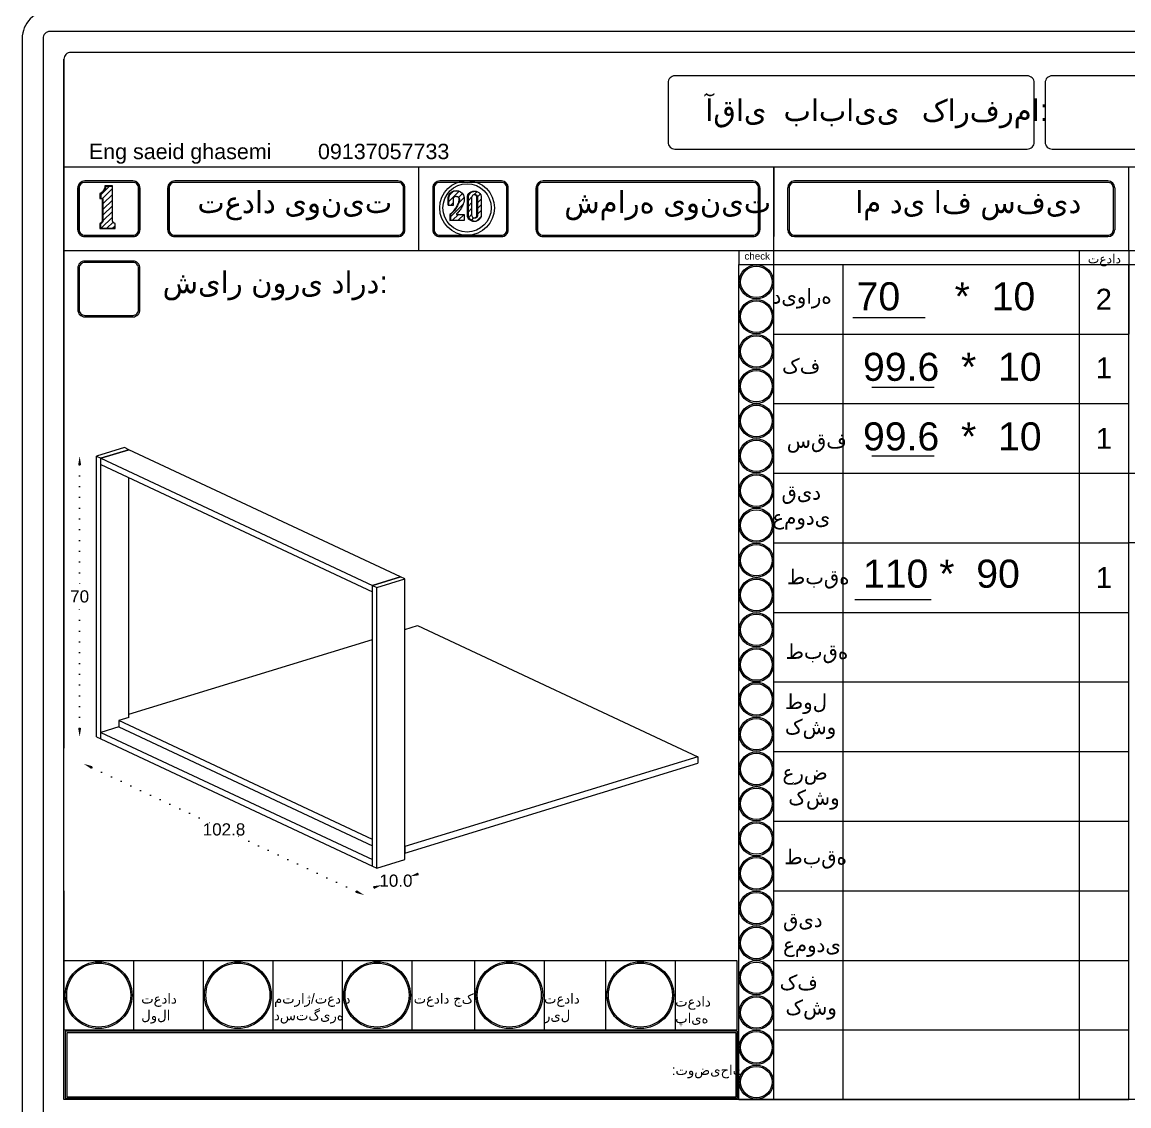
# Model space of a CAD drawing. Header units: inches. Extents: x 9 to 4094, y 4 to 1401.
# Drawn here: x 2599.6 to 2917.7, y 928.4 to 1239.8 of the extents above; entities that cross this region are included whole.
import ezdxf

# ---------------------------------------------------------------- set-up
doc = ezdxf.new("R2010")
doc.units = ezdxf.units.IN
doc.header["$MEASUREMENT"] = 0
doc.linetypes.add('ACAD_ISO07W100', pattern=[3, 0, -3])
doc.styles.get("Standard").update_dxf_attribs({"font": 'arial.ttf'})
doc.dimstyles.get("Standard").update_dxf_attribs({"dimtxt": 3.5, "dimasz": 2.5, "dimexe": 0.18, "dimexo": 0.0625, "dimgap": 0.09, "dimtad": 0, "dimtih": 1, "dimtoh": 1, "dimdec": 1, "dimzin": 0, "dimdsep": 46, "dimtxsty": 'Standard', "dimcen": 0.09, "dimse1": 1, "dimse2": 1, "dimadec": 0, "dimazin": 0, "dimtfac": 1, "dimtdec": 1, "dimtix": 1, "dimtofl": 0, "dimtmove": 0, "dimatfit": 3, "dimfxl": 1, "dimtolj": 1, "dimtzin": 0, "dimarcsym": 0})

# ---------------------------------------------------------------- blocks, each defined once
blk = doc.blocks.new('*D60')
at = {"color": 0, "linetype": 'ACAD_ISO07W100', "lineweight": -2, "transparency": 16777216}
for p, q in [((2616.17, 1112.59), (2616.17, 1076.64)), ((2616.17, 1036.94), (2616.17, 1072.89))]:
    blk.add_line(p, q, dxfattribs=at)
at = {"color": 0, "transparency": 16777216}
for points in [[(2615.75, 1112.59), (2616.58, 1112.59), (2616.17, 1115.09)], [(2615.75, 1036.94), (2616.58, 1036.94), (2616.17, 1034.44)]]:
    blk.add_solid(points, dxfattribs=at)
at = {"layer": 'Defpoints', "color": 0, "transparency": 16777216}
for p in [(2616.17, 1115.09), (2621.04, 1115.09), (2621.04, 1034.44)]:
    blk.add_point(p, dxfattribs=at)
at = {"color": 0, "lineweight": 20, "transparency": 16777216, "insert": (2616.17, 1074.77), "char_height": 3.5, "attachment_point": 5}
blk.add_mtext('\\A1;70', dxfattribs=at)
blk = doc.blocks.new('*D61')
at = {"color": 0, "linetype": 'ACAD_ISO07W100', "lineweight": -2, "transparency": 16777216}
for p, q in [((2619.66, 1025.6), (2653.64, 1009.68)), ((2695.64, 990), (2661.65, 1005.92))]:
    blk.add_line(p, q, dxfattribs=at)
at = {"color": 0, "transparency": 16777216}
for points in [[(2619.84, 1025.98), (2619.48, 1025.22), (2617.39, 1026.66)], [(2695.81, 990.37), (2695.46, 989.62), (2697.9, 988.94)]]:
    blk.add_solid(points, dxfattribs=at)
at = {"layer": 'Defpoints', "color": 0, "transparency": 16777216}
for p in [(2621.04, 1034.44), (2701.55, 996.72), (2697.9, 988.94)]:
    blk.add_point(p, dxfattribs=at)
at = {"color": 0, "lineweight": 20, "transparency": 16777216, "insert": (2657.65, 1007.8), "char_height": 3.5, "attachment_point": 5}
blk.add_mtext('\\A1;102.8', dxfattribs=at)
blk = doc.blocks.new('*D62')
at = {"color": 0, "linetype": 'ACAD_ISO07W100', "lineweight": -2, "transparency": 16777216}
for p, q in [((2713.47, 995.03), (2715.86, 995.76)), ((2700.66, 991.1), (2698.27, 990.37))]:
    blk.add_line(p, q, dxfattribs=at)
at = {"color": 0, "transparency": 16777216}
for points in [[(2713.35, 995.43), (2713.59, 994.63), (2711.08, 994.3)], [(2700.53, 991.5), (2700.78, 990.7), (2703.05, 991.83)]]:
    blk.add_solid(points, dxfattribs=at)
at = {"layer": 'Defpoints', "color": 0, "transparency": 16777216}
for p in [(2709.58, 999.18), (2701.55, 996.72), (2703.05, 991.83)]:
    blk.add_point(p, dxfattribs=at)
at = {"color": 0, "lineweight": 20, "transparency": 16777216, "insert": (2707.06, 993.07), "char_height": 3.5, "attachment_point": 5}
blk.add_mtext('\\A1;10.0', dxfattribs=at)

msp = doc.modelspace()

# ---------------------------------------------------------------- hatches: boundary and pattern name
at = {"lineweight": 20}
h = msp.add_hatch(dxfattribs=at)
h.set_pattern_fill('ANSI31', color=256, scale=9.218651)
h.set_pattern_definition([(45, (1876.3787, 1731.7842), (-0.8148213, 0.8148213), [])])
h.paths.add_polyline_path([(2626.15, 1182.03), (2626.05, 1182.08), (2625.97, 1182.13), (2625.89, 1182.19), (2625.82, 1182.26), (2625.76, 1182.34), (2625.71, 1182.43), (2625.67, 1182.52), (2625.64, 1182.62), (2625.62, 1182.72), (2625.62, 1182.82), (2625.62, 1192.74), (2623.75, 1192.74), (2623.73, 1192.51), (2623.68, 1192.28), (2623.61, 1192.06), (2623.53, 1191.84), (2623.42, 1191.63), (2623.3, 1191.43), (2623.16, 1191.25), (2623, 1191.07), (2622.83, 1190.91), (2622.65, 1190.76), (2622.46, 1190.64), (2622.25, 1190.52), (2622.25, 1189.12), (2622.66, 1189.12), (2622.97, 1189.1), (2622.97, 1182.86), (2622.95, 1182.76), (2622.93, 1182.66), (2622.9, 1182.57), (2622.85, 1182.48), (2622.8, 1182.4), (2622.74, 1182.33), (2622.68, 1182.26), (2622.6, 1182.19), (2622.52, 1182.14), (2622.44, 1182.09), (2622.35, 1182.06), (2622.25, 1182.03), (2622.25, 1180.6), (2626.34, 1180.6), (2626.34, 1181.98), (2626.24, 1182)])
h = msp.add_hatch(dxfattribs=at)
h.set_pattern_fill('ANSI31', color=256, scale=9.218651)
h.set_pattern_definition([(45, (2050.6461, 1758.4818), (-0.8148213, 0.8148213), [])])
h.paths.add_polyline_path([(2726.64, 1184.52), (2724.49, 1184.52), (2724.49, 1184.77), (2724.71, 1184.98), (2724.92, 1185.2), (2725.12, 1185.42), (2725.31, 1185.66), (2725.5, 1185.9), (2725.67, 1186.15), (2725.83, 1186.41), (2725.98, 1186.67), (2726.12, 1186.94), (2726.25, 1187.22), (2726.37, 1187.5), (2726.41, 1187.61), (2726.47, 1187.78), (2726.53, 1187.96), (2726.58, 1188.14), (2726.62, 1188.32), (2726.64, 1188.51), (2726.66, 1188.7), (2726.67, 1188.88), (2726.67, 1189.07), (2726.66, 1189.26), (2726.64, 1189.45), (2726.46, 1190.08), (2726.11, 1190.64), (2725.61, 1191.07), (2725.07, 1191.32), (2724.51, 1191.4), (2723.86, 1191.31), (2723.27, 1191.04), (2722.77, 1190.61), (2722.42, 1190.05), (2722.24, 1189.42), (2722.25, 1188.77), (2722.25, 1187.27), (2723.6, 1187.27), (2723.6, 1189.24), (2723.72, 1189.48), (2723.9, 1189.65), (2724.12, 1189.76), (2724.36, 1189.8), (2724.51, 1189.77), (2724.6, 1189.76), (2724.6, 1189.76), (2724.74, 1189.74), (2724.96, 1189.63), (2725.13, 1189.46), (2725.25, 1189.25), (2725.29, 1189.01), (2725.29, 1188.86), (2725.28, 1188.7), (2725.27, 1188.55), (2725.25, 1188.4), (2725.22, 1188.25), (2725.18, 1188.1), (2725.14, 1187.96), (2725.09, 1187.81), (2725.03, 1187.67), (2724.96, 1187.53), (2724.89, 1187.37), (2724.75, 1187.08), (2724.59, 1186.8), (2724.42, 1186.52), (2724.24, 1186.24), (2724.05, 1185.98), (2723.85, 1185.72), (2723.65, 1185.47), (2723.43, 1185.22), (2723.2, 1184.99), (2722.97, 1184.76), (2722.72, 1184.54), (2722.72, 1182.88), (2726.64, 1182.88)])
h = msp.add_hatch(dxfattribs=at)
h.set_pattern_fill('ANSI31', color=256, scale=9.393641)
h.set_pattern_definition([(45, (2036.3645, 1769.0988), (-0.8302884, 0.8302884), [])])
h.paths.add_polyline_path([(2727.89, 1189.72), (2727.89, 1183.93), (2728.07, 1183.55), (2728.33, 1183.22), (2728.66, 1182.94), (2729.03, 1182.74), (2729.43, 1182.61), (2729.85, 1182.57), (2730.08, 1182.59), (2730.42, 1182.7), (2730.79, 1182.9), (2731.11, 1183.18), (2731.38, 1183.52), (2731.57, 1183.9), (2731.57, 1189.75), (2731.41, 1190.17), (2731.16, 1190.55), (2730.84, 1190.86), (2730.46, 1191.1), (2730.08, 1191.23), (2729.85, 1191.25), (2729.41, 1191.21), (2728.99, 1191.06), (2728.61, 1190.83), (2728.29, 1190.52), (2728.04, 1190.14)])
h.paths.add_polyline_path([(2730.34, 1183.96), (2729.7, 1183.47), (2728.89, 1183.8), (2728.82, 1184.33), (2728.82, 1189.83), (2729.47, 1190.33), (2729.77, 1190.21), (2730.11, 1190.17), (2730.34, 1189.6)], flags=16)

# ---------------------------------------------------------------- linework, layer by layer
for p, q in [((2611.64, 930.19), (2611.64, 1229.15)), ((3019.64, 1198.19), (2611.64, 1198.19)), ((2611.64, 1019.2), (2611.64, 1198.19)), ((2713.64, 1174.19), (2713.64, 1198.19)), ((2815.64, 1174.19), (2815.64, 1198.19)), ((2815.64, 1198.19), (2815.64, 1178.19)), ((2917.64, 1174.19), (2917.64, 1198.19)), ((2631.49, 1194.19), (2617.64, 1194.19)), ((2707.64, 1194.19), (2643.49, 1194.19)), ((2737.35, 1194.19), (2719.64, 1194.19)), ((2809.64, 1194.19), (2749.35, 1194.19)), ((2911.64, 1194.19), (2821.64, 1194.19)), ((2615.64, 1180.19), (2615.64, 1192.19)), ((2622.25, 1190.52), (2622.25, 1189.12)), ((2633.49, 1192.19), (2633.49, 1180.19)), ((2641.49, 1180.19), (2641.49, 1192.19)), ((2709.64, 1180.19), (2709.64, 1192.19)), ((2717.64, 1192.19), (2717.64, 1180.19)), ((2739.35, 1180.19), (2739.35, 1192.19)), ((2747.35, 1180.19), (2747.35, 1192.19)), ((2811.64, 1192.19), (2811.64, 1180.19)), ((2819.64, 1180.19), (2819.64, 1192.19)), ((2913.64, 1192.19), (2913.64, 1180.19)), ((2622.25, 1180.6), (2626.34, 1180.6)), ((2617.64, 1178.19), (2631.49, 1178.19)), ((2707.64, 1178.19), (2643.49, 1178.19)), ((2719.64, 1178.19), (2737.35, 1178.19)), ((2809.64, 1178.19), (2749.35, 1178.19)), ((2821.64, 1178.19), (2911.64, 1178.19)), ((2805.64, 1174.19), (2805.64, 1170.19)), ((2815.64, 930.19), (2815.64, 1174.19)), ((2903.46, 930.19), (2903.46, 1174.19)), ((2917.64, 1174.19), (2917.64, 1150.19)), ((2805.64, 1170.19), (3019.64, 1170.19)), ((2805.64, 930.19), (2805.64, 1170.19)), ((2835.45, 1170.19), (2835.45, 930.19)), ((2917.64, 1014.19), (2917.64, 1170.19)), ((2917.64, 930.19), (2917.64, 1170.19)), ((2838.36, 1154.94), (2859.13, 1154.94)), ((2815.64, 1150.19), (2917.64, 1150.19)), ((2843.8, 1134.94), (2861.69, 1134.94)), ((2815.64, 1130.19), (2917.64, 1130.19)), ((2843.8, 1115.16), (2861.69, 1115.16)), ((2815.64, 1110.19), (3019.64, 1110.19)), ((2815.64, 1090.19), (2917.64, 1090.19)), ((3019.64, 1090.19), (2917.64, 1090.19)), ((2838.89, 1073.94), (2860.83, 1073.94)), ((2815.64, 1070.19), (2917.64, 1070.19)), ((2815.64, 1070.19), (2835.45, 1070.19)), ((2815.64, 1070.19), (2917.64, 1070.19)), ((2884.15, 1070.19), (2917.64, 1070.19)), ((2815.64, 1050.19), (2835.45, 1050.19)), ((2815.64, 1050.19), (2917.64, 1050.19)), ((2815.64, 1030.19), (2917.64, 1030.19)), ((2815.64, 1010.19), (2917.64, 1010.19)), ((2903.46, 1010.19), (2917.64, 1010.19)), ((2611.64, 990.19), (2611.64, 950.19)), ((2815.64, 990.19), (2917.64, 990.19)), ((2903.46, 990.19), (2917.64, 990.19)), ((2611.64, 970.19), (2805.02, 970.19)), ((2631.64, 970.19), (2631.64, 950.19)), ((2651.64, 970.19), (2651.64, 950.19)), ((2671.64, 970.19), (2671.64, 950.19)), ((2691.64, 970.19), (2691.64, 950.19)), ((2711.64, 970.19), (2711.64, 950.19)), ((2729.63, 970.19), (2729.63, 950.19)), ((2749.63, 970.19), (2749.63, 950.19)), ((2767.31, 970.19), (2767.31, 950.19)), ((2787.31, 970.19), (2787.31, 950.19)), ((2805.02, 970.19), (2805.02, 950.19)), ((2815.64, 970.19), (2917.64, 970.19)), ((2815.64, 970.19), (2917.64, 970.19)), ((2903.46, 970.19), (2917.64, 970.19)), ((2611.64, 950.19), (2805.02, 950.19)), ((2815.64, 950.19), (2917.64, 950.19)), ((2815.64, 950.19), (2917.64, 950.19)), ((2903.46, 950.19), (2917.64, 950.19)), ((2805.64, 930.19), (2917.64, 930.19))]:
    msp.add_line(p, q, dxfattribs=at)
at = {"linetype": 'Continuous', "lineweight": 20, "extrusion": (4.996e-16, 0.92532, 0.379187)}
for p, q in [((2629.07, 1117.55), (2621.04, 1115.09)), ((2630.33, 1116.96), (2622.29, 1114.5)), ((2622.29, 1114.5), (2630.33, 1116.96)), ((2630.33, 1116.96), (2629.07, 1117.55)), ((2708.33, 1080.41), (2630.33, 1116.96)), ((2621.04, 1034.44), (2621.04, 1115.09)), ((2621.04, 1115.09), (2622.29, 1114.5)), ((2622.29, 1114.5), (2700.3, 1077.95)), ((2622.29, 1112.66), (2622.29, 1114.5)), ((2622.29, 1033.86), (2622.29, 1114.5)), ((2622.29, 1112.66), (2700.3, 1076.1)), ((2630.33, 1040.01), (2630.33, 1108.89)), ((2700.3, 1077.95), (2708.33, 1080.41)), ((2708.33, 1080.41), (2700.3, 1077.95)), ((2701.55, 1077.36), (2709.58, 1079.82)), ((2709.58, 1079.82), (2708.33, 1080.41)), ((2709.58, 999.18), (2709.58, 1079.82)), ((2700.3, 1076.1), (2700.3, 1077.95)), ((2700.3, 1077.95), (2701.55, 1077.36)), ((2700.3, 997.3), (2700.3, 1077.95)), ((2701.55, 996.72), (2701.55, 1077.36)), ((2709.58, 1065.3), (2713.28, 1066.43)), ((2713.28, 1066.43), (2793.78, 1028.7)), ((2630.33, 1040.98), (2700.3, 1062.45)), ((2630.33, 1040.01), (2627.42, 1039.12)), ((2627.42, 1037.27), (2622.29, 1035.7)), ((2700.3, 1004.97), (2627.42, 1039.12)), ((2627.42, 1039.12), (2627.42, 1037.27)), ((2627.42, 1037.27), (2700.3, 1003.13)), ((2621.04, 1034.44), (2622.29, 1033.86)), ((2622.29, 1035.7), (2700.3, 999.15)), ((2622.29, 1033.86), (2622.29, 1035.7)), ((2622.29, 1033.86), (2700.3, 997.3)), ((2793.78, 1028.7), (2709.58, 1002.87)), ((2793.78, 1028.7), (2793.78, 1026.86)), ((2709.58, 1001.03), (2793.78, 1026.86)), ((2709.58, 1002.87), (2709.58, 1001.03)), ((2700.3, 997.3), (2700.3, 999.15)), ((2701.55, 996.72), (2709.58, 999.18)), ((2700.3, 997.3), (2701.55, 996.72))]:
    msp.add_line(p, q, dxfattribs=at)
at = {"lineweight": 20}
for points in [[(2607.64, 637.15), (3023.64, 637.15, 0.414214), (3031.64, 645.15), (3031.64, 1235.15, 0.414214), (3023.64, 1243.15), (2607.64, 1243.15, 0.414214), (2599.64, 1235.15), (2599.64, 645.15, 0.414214)], [(2607.64, 643.15), (3023.64, 643.15, 0.414214), (3025.64, 645.15), (3025.64, 1235.15, 0.414214), (3023.64, 1237.15), (2607.64, 1237.15, 0.414214), (2605.64, 1235.15), (2605.64, 645.15, 0.414214)], [(2890.49, 1222.4, 0.414214), (2888.49, 1224.4), (2787.25, 1224.4, 0.414214), (2785.25, 1222.4), (2785.25, 1205.36, 0.414214), (2787.25, 1203.36), (2888.49, 1203.36, 0.414214), (2890.49, 1205.36)], [(2895.62, 1203.36), (2993.62, 1203.36, 0.414214), (2995.62, 1205.36), (2995.62, 1222.4, 0.414214), (2993.62, 1224.4), (2895.62, 1224.4, 0.414214), (2893.62, 1222.4), (2893.62, 1205.36, 0.414214)], [(2995.62, 1222.4, 0.414214), (2993.62, 1224.4), (2895.62, 1224.4, 0.414214), (2893.62, 1222.4), (2893.62, 1205.36, 0.414214), (2895.62, 1203.36), (2993.62, 1203.36, 0.414214), (2995.62, 1205.36)], [(2633.49, 1192.19, 0.414214), (2631.49, 1194.19), (2617.64, 1194.19, 0.414214), (2615.64, 1192.19), (2615.64, 1180.19, 0.414214), (2617.64, 1178.19), (2631.49, 1178.19, 0.414214), (2633.49, 1180.19)], [(2633.09, 1192.19, 0.414214), (2631.49, 1193.79), (2617.64, 1193.79, 0.414214), (2616.04, 1192.19), (2616.04, 1180.19, 0.414214), (2617.64, 1178.59), (2631.49, 1178.59, 0.414214), (2633.09, 1180.19)], [(2709.64, 1192.19, 0.414214), (2707.64, 1194.19), (2643.49, 1194.19, 0.414214), (2641.49, 1192.19), (2641.49, 1180.19, 0.414214), (2643.49, 1178.19), (2707.64, 1178.19, 0.414214), (2709.64, 1180.19)], [(2709.24, 1192.19, 0.414214), (2707.64, 1193.79), (2643.49, 1193.79, 0.414214), (2641.89, 1192.19), (2641.89, 1180.19, 0.414214), (2643.49, 1178.59), (2707.64, 1178.59, 0.414214), (2709.24, 1180.19)], [(2739.35, 1192.19, 0.414214), (2737.35, 1194.19), (2719.64, 1194.19, 0.414214), (2717.64, 1192.19), (2717.64, 1180.19, 0.414214), (2719.64, 1178.19), (2737.35, 1178.19, 0.414214), (2739.35, 1180.19)], [(2738.95, 1192.19, 0.414214), (2737.35, 1193.79), (2719.64, 1193.79, 0.414214), (2718.04, 1192.19), (2718.04, 1180.19, 0.414214), (2719.64, 1178.59), (2737.35, 1178.59, 0.414214), (2738.95, 1180.19)], [(2811.64, 1192.19, 0.414214), (2809.64, 1194.19), (2749.35, 1194.19, 0.414214), (2747.35, 1192.19), (2747.35, 1180.19, 0.414214), (2749.35, 1178.19), (2809.64, 1178.19, 0.414214), (2811.64, 1180.19)], [(2811.24, 1192.19, 0.414214), (2809.64, 1193.79), (2749.35, 1193.79, 0.414214), (2747.75, 1192.19), (2747.75, 1180.19, 0.414214), (2749.35, 1178.59), (2809.64, 1178.59, 0.414214), (2811.24, 1180.19)], [(2913.24, 1192.19, 0.414214), (2911.64, 1193.79), (2821.64, 1193.79, 0.414214), (2820.04, 1192.19), (2820.04, 1180.19, 0.414214), (2821.64, 1178.59), (2911.64, 1178.59, 0.414214), (2913.24, 1180.19)], [(2633.49, 1169.15, 0.414214), (2631.49, 1171.15), (2617.64, 1171.15, 0.414214), (2615.64, 1169.15), (2615.64, 1157.15, 0.414214), (2617.64, 1155.15), (2631.49, 1155.15, 0.414214), (2633.49, 1157.15)], [(2633.49, 1169.15, 0.414214), (2631.49, 1171.15), (2617.64, 1171.15, 0.414214), (2615.64, 1169.15), (2615.64, 1157.15, 0.414214), (2617.64, 1155.15), (2631.49, 1155.15, 0.414214), (2633.49, 1157.15)], [(2633.09, 1169.15, 0.414214), (2631.49, 1170.75), (2617.64, 1170.75, 0.414214), (2616.04, 1169.15), (2616.04, 1157.15, 0.414214), (2617.64, 1155.55), (2631.49, 1155.55, 0.414214), (2633.09, 1157.15)], [(2633.09, 1169.15, 0.414214), (2631.49, 1170.75), (2617.64, 1170.75, 0.414214), (2616.04, 1169.15), (2616.04, 1157.15, 0.414214), (2617.64, 1155.55), (2631.49, 1155.55, 0.414214), (2633.09, 1157.15)]]:
    msp.add_lwpolyline(points, format="xyb", close=True, dxfattribs=at)
for points in [[(3019.64, 1031.13), (3019.64, 1229.15, 0.414214), (3017.64, 1231.15), (2613.64, 1231.15, 0.414214), (2611.64, 1229.15), (2611.64, 1031.13)], [(2890.49, 1222.4, 0.414214), (2888.49, 1224.4), (2787.25, 1224.4, 0.414214), (2785.25, 1222.4), (2785.25, 1205.36, 0.414214), (2787.25, 1203.36), (2888.49, 1203.36, 0.414214), (2890.49, 1205.36), (2890.49, 1222.4)]]:
    msp.add_lwpolyline(points, format="xyb", dxfattribs=at)
for points in [[(2621.94, 1180.54), (2626.34, 1180.54), (2626.34, 1180.6), (2626.34, 1181.98), (2626.24, 1182), (2626.15, 1182.03), (2626.05, 1182.08), (2625.97, 1182.13), (2625.89, 1182.19), (2625.82, 1182.26), (2625.76, 1182.34), (2625.71, 1182.43), (2625.67, 1182.52), (2625.64, 1182.62), (2625.62, 1182.72), (2625.62, 1182.82), (2625.62, 1192.74), (2625.62, 1192.8), (2623.45, 1192.8), (2623.43, 1192.57), (2623.38, 1192.33), (2623.31, 1192.11), (2623.22, 1191.89), (2623.12, 1191.68), (2622.99, 1191.48), (2622.85, 1191.29), (2622.7, 1191.11), (2622.52, 1190.95), (2622.34, 1190.8), (2622.14, 1190.67), (2621.94, 1190.56), (2621.94, 1189.12), (2622.25, 1189.12), (2622.66, 1189.12), (2622.66, 1182.82), (2622.64, 1182.72), (2622.62, 1182.62), (2622.59, 1182.53), (2622.54, 1182.44), (2622.49, 1182.36), (2622.43, 1182.28), (2622.36, 1182.21), (2622.29, 1182.15), (2622.21, 1182.09), (2622.12, 1182.05), (2622.03, 1182.01), (2621.94, 1181.98), (2621.94, 1180.54), (2622.25, 1180.6), (2622.25, 1182.03), (2622.35, 1182.06), (2622.44, 1182.09), (2622.52, 1182.14), (2622.6, 1182.19), (2622.68, 1182.26), (2622.74, 1182.33), (2622.8, 1182.4), (2622.85, 1182.48), (2622.9, 1182.57), (2622.93, 1182.66), (2622.95, 1182.76), (2622.97, 1182.86), (2622.97, 1189.1), (2622.66, 1189.12)], [(2621.94, 1190.56), (2622.25, 1190.52), (2622.46, 1190.64), (2622.65, 1190.76), (2622.83, 1190.91), (2623, 1191.07), (2623.16, 1191.25), (2623.3, 1191.43), (2623.42, 1191.63), (2623.53, 1191.84), (2623.61, 1192.06), (2623.68, 1192.28), (2623.73, 1192.51), (2623.75, 1192.74)], [(2623.45, 1192.8), (2623.75, 1192.74), (2625.62, 1192.74)], [(2722.08, 1187.27), (2722.08, 1188.79), (2722.07, 1189.45), (2722.25, 1190.08), (2722.61, 1190.64), (2723.1, 1191.07), (2723.7, 1191.35), (2724.36, 1191.44), (2725.01, 1191.35), (2725.07, 1191.32), (2725.61, 1191.07), (2726.11, 1190.64), (2726.46, 1190.08), (2726.64, 1189.45), (2726.66, 1189.26), (2726.67, 1189.07), (2726.67, 1188.88), (2726.66, 1188.7), (2726.64, 1188.51), (2726.62, 1188.32), (2726.58, 1188.14), (2726.53, 1187.96), (2726.47, 1187.78), (2726.41, 1187.61), (2726.37, 1187.5), (2726.25, 1187.22), (2726.12, 1186.94), (2725.98, 1186.67), (2725.83, 1186.41), (2725.67, 1186.15), (2725.5, 1185.9), (2725.31, 1185.66), (2725.12, 1185.42), (2724.92, 1185.2), (2724.71, 1184.98), (2724.49, 1184.77), (2724.49, 1184.52), (2726.64, 1184.52), (2726.64, 1182.88), (2726.64, 1182.83), (2722.56, 1182.83)], [(2722.08, 1187.27), (2722.25, 1187.27), (2723.6, 1187.27), (2723.6, 1189.2), (2723.61, 1189.27), (2723.72, 1189.48), (2723.9, 1189.65), (2724.12, 1189.76), (2724.36, 1189.8), (2724.51, 1189.77), (2724.6, 1189.76), (2724.6, 1189.76)], [(2722.25, 1187.27), (2722.25, 1188.77), (2722.24, 1189.42), (2722.42, 1190.05), (2722.77, 1190.61), (2723.27, 1191.04), (2723.86, 1191.31), (2724.51, 1191.4), (2725.07, 1191.32)], [(2724.99, 1189.48), (2725.1, 1189.27), (2725.15, 1189.03), (2725.15, 1188.87), (2725.14, 1188.72), (2725.13, 1188.57), (2725.1, 1188.41), (2725.07, 1188.26), (2725.04, 1188.11), (2724.99, 1187.96), (2724.94, 1187.82), (2724.88, 1187.68), (2724.82, 1187.54), (2724.75, 1187.38), (2724.6, 1187.08), (2724.44, 1186.79), (2724.27, 1186.51), (2724.09, 1186.23), (2723.9, 1185.96), (2723.7, 1185.7), (2723.49, 1185.45), (2723.27, 1185.2), (2723.04, 1184.96), (2722.8, 1184.74), (2722.56, 1184.52), (2722.56, 1182.83), (2722.72, 1182.88), (2726.64, 1182.88)], [(2724.99, 1189.48), (2724.82, 1189.65), (2724.6, 1189.76), (2724.74, 1189.74), (2724.96, 1189.63), (2725.13, 1189.46), (2725.25, 1189.25), (2725.29, 1189.01), (2725.29, 1188.86), (2725.28, 1188.7), (2725.27, 1188.55), (2725.25, 1188.4), (2725.22, 1188.25), (2725.18, 1188.1), (2725.14, 1187.96), (2725.09, 1187.81), (2725.03, 1187.67), (2724.96, 1187.53), (2724.89, 1187.37), (2724.75, 1187.08), (2724.59, 1186.8), (2724.42, 1186.52), (2724.24, 1186.24), (2724.05, 1185.98), (2723.85, 1185.72), (2723.65, 1185.47), (2723.43, 1185.22), (2723.2, 1184.99), (2722.97, 1184.76), (2722.72, 1184.54)], [(2730.08, 1182.59), (2729.85, 1182.57), (2729.43, 1182.61), (2729.03, 1182.74), (2728.66, 1182.94), (2728.33, 1183.22), (2728.07, 1183.55), (2727.89, 1183.93), (2727.89, 1189.72), (2728.04, 1190.14), (2728.29, 1190.52), (2728.61, 1190.83), (2728.99, 1191.06), (2729.41, 1191.21), (2729.85, 1191.25), (2730.08, 1191.23)], [(2729.85, 1183.6), (2730.05, 1183.63), (2730.23, 1183.7), (2730.39, 1183.82), (2730.51, 1183.98), (2730.58, 1184.16), (2730.61, 1184.36), (2730.61, 1189.44), (2730.58, 1189.64), (2730.51, 1189.82), (2730.39, 1189.97), (2730.23, 1190.09), (2730.05, 1190.17), (2729.85, 1190.2), (2729.58, 1190.23), (2729.38, 1190.2), (2729.2, 1190.12), (2729.04, 1190), (2728.92, 1189.85), (2728.85, 1189.66), (2728.82, 1189.46), (2728.82, 1184.33)], [(2728.82, 1184.33), (2728.85, 1184.13), (2728.92, 1183.95), (2729.04, 1183.79), (2729.2, 1183.67), (2729.38, 1183.6), (2729.58, 1183.57), (2729.78, 1183.6), (2729.96, 1183.67), (2730.12, 1183.79), (2730.24, 1183.95), (2730.32, 1184.13), (2730.34, 1184.33), (2730.34, 1189.46), (2730.32, 1189.66), (2730.24, 1189.85), (2730.12, 1190), (2729.96, 1190.12), (2729.78, 1190.2), (2729.58, 1190.23)], [(2722.56, 1184.52), (2722.72, 1184.54), (2722.72, 1182.88)]]:
    msp.add_lwpolyline(points, dxfattribs=at)
for points in [[(2731.11, 1183.18), (2730.79, 1182.9), (2730.42, 1182.7), (2730.08, 1182.59), (2730.01, 1182.57), (2729.58, 1182.52), (2729.16, 1182.57), (2728.75, 1182.7), (2728.37, 1182.9), (2728.05, 1183.18), (2727.79, 1183.52), (2727.6, 1183.9), (2727.6, 1189.75), (2727.75, 1190.17), (2728, 1190.55), (2728.32, 1190.86), (2728.71, 1191.1), (2729.13, 1191.25), (2729.58, 1191.3), (2730.03, 1191.25), (2730.08, 1191.23), (2730.46, 1191.1), (2730.84, 1190.86), (2731.16, 1190.55), (2731.41, 1190.17), (2731.57, 1189.75), (2731.57, 1183.9), (2731.38, 1183.52)], [(2805.64, 930.19), (2611.64, 930.19), (2611.64, 1174.19), (3019.64, 1174.19), (3019.64, 930.19)], [(2805.24, 949.79), (2612.04, 949.79), (2612.04, 930.59), (2805.24, 930.59)], [(2804.84, 949.39), (2612.44, 949.39), (2612.44, 930.99), (2804.84, 930.99)]]:
    msp.add_lwpolyline(points, close=True, dxfattribs=at)
for centre, radius in [((2727.5, 1186.45), 7.86), ((2727.5, 1186.45), 6.94), ((2810.64, 1165.19), 4.92), ((2810.64, 1165.19), 4.52), ((2810.64, 1155.19), 4.92), ((2810.64, 1155.19), 4.52), ((2810.64, 1145.19), 4.92), ((2810.64, 1145.19), 4.52), ((2810.64, 1135.19), 4.92), ((2810.64, 1135.19), 4.52), ((2810.64, 1125.19), 4.92), ((2810.64, 1125.19), 4.52), ((2810.64, 1115.19), 4.92), ((2810.64, 1115.19), 4.52), ((2810.64, 1105.19), 4.92), ((2810.64, 1105.19), 4.52), ((2810.64, 1095.19), 4.92), ((2810.64, 1095.19), 4.52), ((2810.64, 1085.19), 4.92), ((2810.64, 1085.19), 4.52), ((2810.64, 1075.19), 4.92), ((2810.64, 1075.19), 4.52), ((2810.64, 1065.19), 4.92), ((2810.64, 1065.19), 4.52), ((2810.64, 1055.19), 4.92), ((2810.64, 1055.19), 4.52), ((2810.64, 1045.19), 4.92), ((2810.64, 1045.19), 4.52), ((2810.64, 1035.19), 4.92), ((2810.64, 1035.19), 4.52), ((2810.64, 1025.19), 4.92), ((2810.64, 1025.19), 4.52), ((2810.64, 1015.19), 4.92), ((2810.64, 1015.19), 4.52), ((2810.64, 1005.19), 4.92), ((2810.64, 1005.19), 4.52), ((2810.64, 995.19), 4.92), ((2810.64, 995.19), 4.52), ((2810.64, 985.19), 4.92), ((2810.64, 985.19), 4.52), ((2810.64, 975.19), 4.92), ((2810.64, 975.19), 4.52), ((2810.64, 965.19), 4.92), ((2621.64, 960.19), 9.6), ((2621.64, 960.19), 9.2), ((2661.64, 960.19), 9.6), ((2661.64, 960.19), 9.2), ((2701.64, 960.19), 9.6), ((2701.64, 960.19), 9.2), ((2739.63, 960.19), 9.6), ((2739.63, 960.19), 9.2), ((2777.31, 960.19), 9.6), ((2777.31, 960.19), 9.2), ((2810.64, 965.19), 4.52), ((2810.64, 955.19), 4.92), ((2810.64, 955.19), 4.52), ((2810.64, 945.19), 4.92), ((2810.64, 945.19), 4.52), ((2810.64, 935.19), 4.92), ((2810.64, 935.19), 4.52)]:
    msp.add_circle(centre, radius, dxfattribs=at)
for centre, start, end in [((2617.64, 1192.19), 90, 180), ((2631.49, 1192.19), 0, 90), ((2643.49, 1192.19), 90, 180), ((2707.64, 1192.19), 0, 90), ((2719.64, 1192.19), 90, 180), ((2737.35, 1192.19), 0, 90), ((2749.35, 1192.19), 90, 180), ((2809.64, 1192.19), 0, 90), ((2821.64, 1192.19), 90, 180), ((2911.64, 1192.19), 0, 90), ((2617.64, 1180.19), 180, 270), ((2631.49, 1180.19), 270, 0), ((2643.49, 1180.19), 180, 270), ((2707.64, 1180.19), 270, 0), ((2719.64, 1180.19), 180, 270), ((2737.35, 1180.19), 270, 0), ((2749.35, 1180.19), 180, 270), ((2809.64, 1180.19), 270, 0), ((2821.64, 1180.19), 180, 270), ((2911.64, 1180.19), 270, 0)]:
    msp.add_arc(centre, 2, start, end, dxfattribs=at)

# ---------------------------------------------------------------- texts
at = {"lineweight": 20, "attachment_point": 1}
for s, width, gutter_width, heights, insert, char_height in [('آقای  بابایی', 53.2215, 164.79, [0], (2795.97, 1217.7), 6.3113), ('{\\fArial|b0|i0|c178|p34;کارفرما:}', 0.2338, 164.79, [0], (2858.18, 1217.7), 6.3113), ('{\\fArial|b0|i0|c178|p34;Eng saeid ghasemi}', 79.2452, 164.79, [0], (2618.81, 1204.88), 4.4179), ('{\\fArial|b0|i0|c178|p34;09137057733 }', 65.4498, 164.79, [0], (2684.65, 1204.88), 4.4179), ('{\\fArial|b0|i0|c178|p34;تعداد یونیت}', 65.4498, 164.79, [0], (2650.02, 1191.3), 6.3113), ('{\\fArial|b0|i0|c178|p34;شماره یونیت}', 65.4498, 164.79, [0], (2755.44, 1191.3), 6.3113), ('{\\fArial|b0|i0|c178|p34;ام دی اف سفید}', 65.4498, 164.79, [0], (2839.05, 1191.3), 6.3113), ('{\\fArial|b0|i0|c178|p34;check}', 8.1204, 164.79, [0], (2807.22, 1173.61), 2.0101), ('{\\fArial|b0|i0|c178|p34;تعداد }', 11.7486, 164.79, [0], (2905.89, 1173.2), 2.6665), ('{\\fArial|b0|i0|c178|p34;شیار نوری دارد:}', 65.4498, 164.79, [0], (2640.02, 1168.26), 6.3113), ('{\\fArial|b0|i0|c178|p34;شیار نوری دارد:}', 65.4498, 164.79, [0], (2640.02, 1168.26), 6.3113), ('70     *  10', 61.9823, 462.54, [8.23], (2839.45, 1165.08), 8.0603), ('{\\fArial|b0|i0|c178|p34;دیواره }', 17.3175, 247.18, [0], (2815.28, 1163.27), 4.3074), ('2{\\fArial|b0|i0|c178|p34; }', 8.5903, 164.79, [0], (2908.16, 1163.21), 6), ('{\\fArial|b0|i0|c178|p34;کف }', 15.3367, 247.18, [0], (2818.02, 1143.27), 4.3074), ('99.6  *  10', 65.2593, 462.54, [0], (2841.28, 1144.81), 8.0603), ('1{\\fArial|b0|i0|c178|p34; }', 8.5903, 164.79, [0], (2908.16, 1143.49), 6), ('99.6  *  10', 65.2593, 462.54, [0], (2841.28, 1124.81), 8.0603), ('1{\\fArial|b0|i0|c178|p34; }', 8.5903, 164.79, [0], (2908.16, 1123.21), 6), ('{\\fArial|b0|i0|c178|p34;سقف}', 20.995, 247.18, [0], (2819.38, 1121.8), 4.3074), ('\\pxqc;{\\fArial|b0|i0|c178|p34;قید\\Pعمودی  }', 21.1589, 247.18, [0], (2812.96, 1106.92), 4.3074), ('110 *  90', 65.2593, 462.54, [0], (2841.28, 1085.35), 8.06), ('{\\fArial|b0|i0|c178|p34;طبقه}', 98.1747, 247.18, [0], (2819.43, 1082.6), 4.3074), ('1 ', 8.5903, 164.79, [0], (2908.16, 1083.21), 6), ('{\\fArial|b0|i0|c178|p34;طبقه}', 14.1457, 164.79, [0], (2819.07, 1061.15), 4.3074), ('{\\fArial|b0|i0|c178|p34;طول \\Pکشو}', 17.6756, 164.79, [0], (2818.83, 1046.71), 4.3074), ('{\\fArial|b0|i0|c178|p34;عرض \\P کشو}', 18.5758, 164.79, [0], (2818.15, 1026.4), 4.3074), ('{\\fArial|b0|i0|c178|p34;طبقه}', 14.2061, 164.79, [0], (2818.69, 1002.1), 4.3074), ('{\\fArial|b0|i0|c178|p34;قید \\Pعمودی}', 14.0099, 164.79, [0], (2818.3, 984.08), 4.3074), ('{\\fArial|b0|i0|c178|p34;کف }\\P{\\fArial|b0|i0|c178|p34; کشو}', 17.5398, 164.79, [0], (2817.33, 966.07), 4.3074), ('تعداد لولا', 17.7752, 164.79, [0], (2633.86, 960.64), 2.872), ('متراژ/تعداد\\Pدستگیره', 19.6171, 164.79, [0], (2672.02, 960.64), 2.8716), ('تعداد جک', 17.466, 164.79, [0], (2712.16, 960.64), 2.872), ('تعداد ریل', 17.6808, 164.79, [0], (2749.63, 960.64), 2.872), ('تعداد پایه', 17.7105, 164.79, [0], (2787.31, 959.8), 2.872), (':توضیحات', 65.4498, 164.79, [0], (2786.28, 940.11), 2.872)]:
    msp.add_mtext_dynamic_manual_height_columns(s, width=width, gutter_width=gutter_width, heights=heights, dxfattribs=dict(at, insert=insert, char_height=char_height))

# ---------------------------------------------------------------- dimensions: what is measured, and where the dimension line sits
at = {"lineweight": 20}
dim = msp.add_linear_dim(base=(2616.17, 1115.09), p1=(2621.04, 1034.44), p2=(2621.04, 1115.09), angle=270, text='70', dimstyle='Standard', dxfattribs=at)
dim.commit()
dim.dimension.update_dxf_attribs({"geometry": '*D60', "text_midpoint": (2616.17, 1074.77)})
for p1, distance, text, picture, middle in [((2621.04, 1034.44), -8.59, '102.8', '*D61', (2657.65, 1007.8)), ((2709.58, 999.18), 5.11, '10.0', '*D62', (2707.06, 993.07))]:
    dim = msp.add_aligned_dim(p1=p1, p2=(2701.55, 996.72), distance=distance, text=text, dimstyle='Standard', dxfattribs=at)
    dim.commit()
    dim.dimension.update_dxf_attribs({"geometry": picture, "text_midpoint": middle})

doc.saveas('drawing.dxf')
